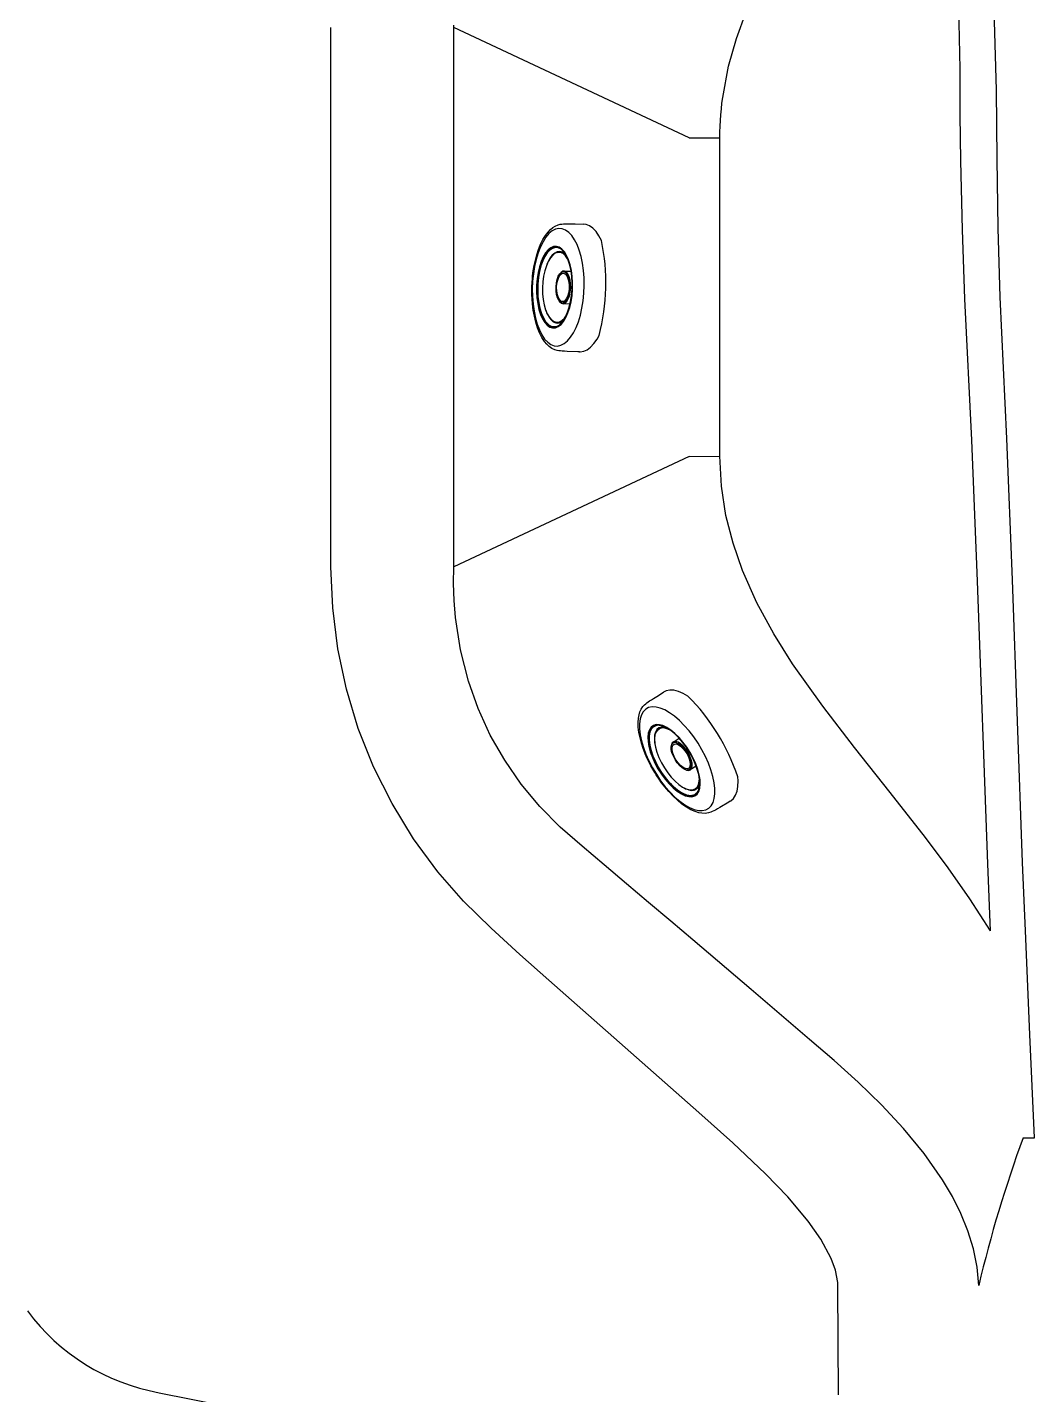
# Model space of a CAD drawing. Extents: x 527 to 611, y 788 to 934.
# Drawn here: x 563.03 to 577.24, y 830.1 to 849.38 of the extents above; entities that cross this region are included whole.
import ezdxf

# ---------------------------------------------------------------- set-up
doc = ezdxf.new("R2010")
doc.units = 0
doc.header["$MEASUREMENT"] = 0
for name, color, linetype in [('1', 4, 'Continuous'), ('BDIM_GREEN', 3, 'Continuous'), ('BDIM_YELLOW', 2, 'Continuous')]:
    doc.layers.add(name, color=color, linetype=linetype)

# ---------------------------------------------------------------- blocks, each defined once
blk = doc.blocks.new('2018 FLAIR')
at = {"layer": '1', "linetype": 'Continuous', "lineweight": 25}
for p, q in [((45.473, 44.455), (42.153, 46.009)), ((45.473, 44.455), (45.906, 44.454)), ((45.473, 39.965), (42.153, 38.411)), ((45.473, 39.965), (45.906, 39.967)), ((47.576, 26.74), (47.569, 28.269))]:
    blk.add_line(p, q, dxfattribs=at)
at = {"layer": '1', "linetype": 'Continuous', "lineweight": 25, "flags": 128}
for points in [[(42.153, 46.009), (42.152, 46.043)], [(45.906, 44.454), (45.907, 44.536), (45.909, 44.618), (45.913, 44.7), (45.919, 44.782), (45.926, 44.864), (45.934, 44.945), (45.945, 45.025), (46.028, 45.468), (46.138, 45.855), (46.278, 46.234), (46.465, 46.647), (46.678, 47.048), (46.912, 47.437), (47.162, 47.819), (47.459, 48.246), (47.763, 48.666), (48.077, 49.094), (48.383, 49.515), (48.684, 49.942), (48.975, 50.375), (49.249, 50.816)], [(49.362, 42.186), (49.326, 43.158), (49.301, 44.13), (49.295, 44.779), (49.295, 45.428), (49.279, 46.076), (49.269, 46.563), (49.266, 47.049), (49.256, 48.022), (49.249, 49.686)], [(49.859, 42.21), (49.859, 42.21), (49.828, 43.182), (49.816, 44.155), (49.805, 45.127), (49.776, 46.099), (49.759, 46.741), (49.755, 47.384), (49.753, 48.027), (49.746, 49.684), (49.746, 49.684)], [(40.421, 38.407), (40.421, 38.919), (40.421, 41.284), (40.421, 43.648), (40.421, 46.013)], [(42.153, 38.411), (42.153, 39.931), (42.153, 41.45), (42.153, 42.97), (42.153, 44.489), (42.153, 46.009)], [(45.906, 39.967), (45.906, 40.22), (45.906, 42.337), (45.906, 44.454)], [(50.213, 33.278), (50.174, 34.242), (50.032, 38.227), (49.953, 40.219), (49.859, 42.21), (49.859, 42.21)], [(49.72, 33.278), (49.682, 34.222), (49.537, 38.205), (49.457, 40.196), (49.362, 42.186)], [(49.72, 33.278), (49.432, 33.729), (49.125, 34.167), (48.805, 34.595), (48.307, 35.229), (47.804, 35.86), (47.355, 36.443), (46.93, 37.043), (46.665, 37.465), (46.426, 37.903), (46.224, 38.358), (46.091, 38.74), (45.991, 39.133), (45.928, 39.548), (45.906, 39.967)], [(47.569, 28.269), (47.567, 28.323), (47.534, 28.495), (47.473, 28.659), (47.327, 28.931), (47.15, 29.184), (46.862, 29.529), (46.551, 29.853), (46.086, 30.292), (45.61, 30.718), (45.13, 31.14), (43.493, 32.584), (43.083, 32.945), (42.678, 33.314), (42.289, 33.698), (41.929, 34.108), (41.586, 34.576), (41.282, 35.072), (41.02, 35.591), (40.805, 36.129), (40.638, 36.684), (40.518, 37.252), (40.446, 37.829), (40.421, 38.407)], [(49.557, 28.279), (49.533, 28.539), (49.481, 28.796), (49.404, 29.049), (49.304, 29.295), (49.184, 29.534), (49.047, 29.766), (48.786, 30.138), (48.497, 30.49), (48.185, 30.824), (47.857, 31.143), (47.517, 31.449), (47.169, 31.748), (46.348, 32.45), (45.524, 33.149), (45.212, 33.414), (44.899, 33.678), (44.587, 33.942), (44.274, 34.207), (43.961, 34.471), (43.653, 34.74), (43.367, 35.031), (43.105, 35.346), (42.872, 35.682), (42.668, 36.038), (42.497, 36.41), (42.36, 36.795), (42.247, 37.24), (42.177, 37.693), (42.158, 37.932), (42.15, 38.172), (42.153, 38.411)], [(50.344, 30.36), (50.275, 31.819), (50.213, 33.278)], [(50.184, 30.36), (50.261, 30.36), (50.344, 30.36)], [(37.996, 26.768), (38.9, 26.587), (39.797, 26.373)]]:
    blk.add_lwpolyline(points, dxfattribs=at)
at = {"layer": '1', "linetype": 'Continuous', "lineweight": 25}
for centre, radius, start, end in [((66.506, 24.307), 17.409, 159.6534, 166.8128), ((38.523, 29.69), 2.969, 216.5883, 259.7818)]:
    blk.add_arc(centre, radius, start, end, dxfattribs=at)
at = {"layer": 'BDIM_GREEN', "linetype": 'Continuous', "lineweight": 25, "flags": 128}
for points in [[(43.477, 41.575), (43.522, 41.543), (43.568, 41.525), (43.616, 41.521), (43.664, 41.532), (43.711, 41.556), (43.757, 41.593), (43.8, 41.644), (43.841, 41.707), (43.878, 41.781), (43.91, 41.864), (43.938, 41.956), (43.96, 42.054), (43.977, 42.158), (43.987, 42.265), (43.992, 42.373), (43.99, 42.481), (43.982, 42.586), (43.968, 42.688), (43.948, 42.784), (43.922, 42.872), (43.892, 42.951), (43.856, 43.02), (43.817, 43.078), (43.775, 43.123), (43.73, 43.155), (43.683, 43.173), (43.636, 43.177), (43.588, 43.167), (43.541, 43.143), (43.495, 43.105), (43.451, 43.054), (43.411, 42.992), (43.374, 42.918), (43.342, 42.834), (43.314, 42.743), (43.292, 42.644), (43.275, 42.541), (43.264, 42.434), (43.26, 42.326), (43.262, 42.218), (43.27, 42.112), (43.284, 42.011), (43.304, 41.915), (43.33, 41.827), (43.36, 41.747), (43.395, 41.678), (43.434, 41.62), (43.477, 41.575)], [(43.47, 41.813), (43.508, 41.788), (43.547, 41.776), (43.587, 41.779), (43.627, 41.795), (43.665, 41.826), (43.701, 41.869), (43.734, 41.924), (43.763, 41.99), (43.787, 42.064), (43.806, 42.146), (43.82, 42.232), (43.827, 42.322), (43.828, 42.412), (43.823, 42.501), (43.812, 42.586), (43.794, 42.665), (43.772, 42.737), (43.744, 42.799), (43.713, 42.85), (43.678, 42.888), (43.64, 42.914), (43.601, 42.925), (43.561, 42.923), (43.521, 42.906), (43.483, 42.876), (43.447, 42.833), (43.414, 42.777), (43.385, 42.712), (43.361, 42.637), (43.342, 42.556), (43.328, 42.469), (43.321, 42.38), (43.32, 42.289), (43.325, 42.201), (43.337, 42.116), (43.354, 42.036), (43.376, 41.965), (43.404, 41.903), (43.435, 41.852), (43.47, 41.813)], [(43.47, 41.822), (43.507, 41.797), (43.546, 41.785), (43.585, 41.788), (43.624, 41.804), (43.662, 41.834), (43.697, 41.877), (43.73, 41.931), (43.758, 41.996), (43.782, 42.069), (43.801, 42.149), (43.814, 42.234), (43.821, 42.322), (43.822, 42.411), (43.817, 42.499), (43.806, 42.582), (43.789, 42.66), (43.767, 42.731), (43.74, 42.792), (43.709, 42.842), (43.674, 42.88), (43.637, 42.905), (43.599, 42.916), (43.559, 42.914), (43.52, 42.897), (43.483, 42.868), (43.447, 42.825), (43.415, 42.771), (43.386, 42.706), (43.363, 42.633), (43.344, 42.553), (43.331, 42.467), (43.323, 42.379), (43.322, 42.29), (43.328, 42.203), (43.339, 42.119), (43.356, 42.041), (43.378, 41.971), (43.405, 41.91), (43.436, 41.86), (43.47, 41.822)], [(43.76, 42.748), (43.758, 42.751), (43.728, 42.794), (43.694, 42.824), (43.658, 42.84), (43.621, 42.842), (43.584, 42.83), (43.549, 42.804), (43.515, 42.765), (43.484, 42.714), (43.458, 42.652), (43.436, 42.582), (43.419, 42.505), (43.409, 42.424), (43.404, 42.341), (43.406, 42.257), (43.414, 42.177), (43.428, 42.101), (43.448, 42.033), (43.472, 41.973), (43.501, 41.925), (43.533, 41.888), (43.533, 41.888)], [(43.673, 42.129), (43.653, 42.141), (43.632, 42.166), (43.615, 42.202), (43.603, 42.248), (43.596, 42.3), (43.595, 42.355), (43.6, 42.41), (43.611, 42.46), (43.627, 42.504), (43.647, 42.537), (43.67, 42.559), (43.68, 42.564)], [(43.647, 42.17), (43.628, 42.201), (43.614, 42.243), (43.605, 42.293), (43.603, 42.347), (43.608, 42.401), (43.619, 42.451), (43.635, 42.493), (43.655, 42.525), (43.678, 42.543), (43.702, 42.547), (43.726, 42.536), (43.746, 42.511), (43.763, 42.474), (43.774, 42.427), (43.78, 42.375), (43.778, 42.32), (43.771, 42.268), (43.757, 42.221), (43.739, 42.184), (43.717, 42.159), (43.693, 42.148), (43.669, 42.151), (43.647, 42.17)], [(43.641, 42.153), (43.649, 42.142), (43.672, 42.123), (43.698, 42.117), (43.723, 42.126), (43.747, 42.148), (43.768, 42.184), (43.785, 42.229), (43.796, 42.282), (43.802, 42.339), (43.801, 42.396), (43.794, 42.45), (43.781, 42.498), (43.763, 42.537), (43.741, 42.563), (43.716, 42.576), (43.691, 42.574), (43.666, 42.558), (43.653, 42.544)], [(45.602, 34.974), (45.657, 34.972), (45.706, 34.982), (45.748, 35.005), (45.782, 35.04), (45.809, 35.086), (45.826, 35.142), (45.835, 35.209), (45.835, 35.283), (45.825, 35.365), (45.807, 35.453), (45.78, 35.545), (45.745, 35.639), (45.702, 35.735), (45.652, 35.83), (45.597, 35.923), (45.536, 36.013), (45.472, 36.097), (45.404, 36.174), (45.335, 36.243), (45.266, 36.303), (45.197, 36.353), (45.129, 36.391), (45.065, 36.418), (45.005, 36.433), (44.95, 36.435), (44.901, 36.425), (44.859, 36.402), (44.824, 36.367), (44.798, 36.321), (44.78, 36.265), (44.772, 36.198), (44.772, 36.124), (44.782, 36.042), (44.8, 35.954), (44.827, 35.862), (44.862, 35.768), (44.905, 35.672), (44.954, 35.577), (45.01, 35.484), (45.07, 35.394), (45.135, 35.31), (45.202, 35.233), (45.271, 35.164), (45.341, 35.104), (45.41, 35.054), (45.477, 35.015), (45.542, 34.989), (45.602, 34.974)], [(45.466, 35.17), (45.512, 35.169), (45.551, 35.181), (45.583, 35.205), (45.607, 35.24), (45.622, 35.287), (45.629, 35.343), (45.626, 35.407), (45.615, 35.477), (45.594, 35.553), (45.566, 35.632), (45.529, 35.712), (45.487, 35.791), (45.438, 35.867), (45.385, 35.938), (45.329, 36.003), (45.272, 36.06), (45.214, 36.108), (45.157, 36.144), (45.102, 36.17), (45.052, 36.183), (45.006, 36.184), (44.967, 36.172), (44.935, 36.148), (44.911, 36.112), (44.896, 36.066), (44.889, 36.01), (44.892, 35.946), (44.904, 35.875), (44.924, 35.8), (44.953, 35.721), (44.989, 35.641), (45.032, 35.562), (45.08, 35.486), (45.133, 35.415), (45.189, 35.35), (45.247, 35.293), (45.305, 35.245), (45.362, 35.208), (45.416, 35.183), (45.466, 35.17)], [(45.462, 35.177), (45.506, 35.176), (45.545, 35.188), (45.576, 35.211), (45.6, 35.246), (45.615, 35.292), (45.622, 35.347), (45.619, 35.41), (45.608, 35.48), (45.587, 35.554), (45.559, 35.632), (45.524, 35.71), (45.481, 35.788), (45.434, 35.863), (45.382, 35.933), (45.327, 35.997), (45.27, 36.053), (45.213, 36.1), (45.157, 36.136), (45.103, 36.161), (45.054, 36.174), (45.009, 36.175), (44.97, 36.163), (44.939, 36.14), (44.915, 36.105), (44.9, 36.059), (44.894, 36.004), (44.896, 35.941), (44.908, 35.871), (44.928, 35.797), (44.956, 35.719), (44.992, 35.641), (45.034, 35.563), (45.081, 35.488), (45.134, 35.418), (45.189, 35.354), (45.245, 35.298), (45.302, 35.251), (45.358, 35.215), (45.412, 35.19), (45.462, 35.177)], [(45.197, 36.111), (45.194, 36.112), (45.145, 36.131), (45.101, 36.138), (45.062, 36.132), (45.03, 36.113), (45.006, 36.083), (44.99, 36.042), (44.983, 35.991), (44.985, 35.931), (44.997, 35.865), (45.017, 35.795), (45.045, 35.721), (45.081, 35.647), (45.123, 35.575), (45.17, 35.506), (45.22, 35.443), (45.273, 35.387), (45.327, 35.341), (45.38, 35.305), (45.431, 35.28), (45.478, 35.267), (45.478, 35.267)], [(45.463, 35.545), (45.44, 35.544), (45.409, 35.553), (45.374, 35.575), (45.339, 35.606), (45.305, 35.646), (45.274, 35.691), (45.249, 35.74), (45.23, 35.788), (45.22, 35.833), (45.218, 35.872), (45.226, 35.903), (45.231, 35.913)], [(45.423, 35.548), (45.436, 35.543), (45.466, 35.539), (45.49, 35.548), (45.507, 35.569), (45.515, 35.602), (45.513, 35.642), (45.502, 35.69), (45.483, 35.74), (45.456, 35.791), (45.424, 35.838), (45.389, 35.88), (45.351, 35.913), (45.315, 35.935), (45.283, 35.945), (45.255, 35.943), (45.234, 35.927), (45.222, 35.9), (45.219, 35.881)], [(45.419, 35.564), (45.386, 35.58), (45.351, 35.608), (45.317, 35.645), (45.286, 35.689), (45.26, 35.737), (45.242, 35.784), (45.232, 35.829), (45.232, 35.866), (45.241, 35.894), (45.259, 35.911), (45.285, 35.914), (45.316, 35.905), (45.35, 35.883), (45.385, 35.85), (45.418, 35.809), (45.447, 35.763), (45.469, 35.715), (45.483, 35.668), (45.488, 35.627), (45.483, 35.594), (45.47, 35.571), (45.448, 35.561), (45.419, 35.564)]]:
    blk.add_lwpolyline(points, dxfattribs=at)
at = {"layer": 'BDIM_GREEN', "linetype": 'Continuous', "lineweight": 25}
for centre, start, end in [((43.697, 42.515), 32.2088, 109.6819), ((45.272, 35.882), 65.3688, 142.8419)]:
    blk.add_arc(centre, 0.0515, start, end, dxfattribs=at)
at = {"layer": 'BDIM_YELLOW', "linetype": 'Continuous', "lineweight": 25}
for p, q in [((43.457, 42.815), (43.484, 42.854)), ((43.707, 42.577), (43.807, 42.575)), ((43.793, 42.113), (43.693, 42.117)), ((43.454, 41.854), (43.429, 41.895)), ((43.549, 41.876), (43.556, 41.869)), ((43.556, 41.869), (43.586, 41.849)), ((44.908, 36.001), (44.909, 36.049)), ((45.247, 35.938), (45.332, 35.992)), ((45.573, 35.597), (45.487, 35.546)), ((45.43, 35.195), (45.387, 35.215)), ((45.497, 35.265), (45.508, 35.264)), ((45.508, 35.264), (45.543, 35.262))]:
    blk.add_line(p, q, dxfattribs=at)
at = {"layer": 'BDIM_YELLOW', "linetype": 'Continuous', "lineweight": 25, "flags": 128}
for points in [[(43.255, 42.36), (43.261, 42.467), (43.265, 42.511), (43.274, 42.582), (43.286, 42.656), (43.303, 42.732), (43.323, 42.808), (43.348, 42.883), (43.377, 42.955), (43.409, 43.021), (43.445, 43.079), (43.482, 43.128), (43.515, 43.162), (43.548, 43.19), (43.584, 43.212), (43.623, 43.229), (43.655, 43.238), (43.678, 43.241), (43.701, 43.243), (43.722, 43.244), (43.746, 43.244), (43.775, 43.244), (43.813, 43.244), (43.864, 43.243), (43.978, 43.24)], [(44.236, 43.007), (44.2, 43.075), (44.159, 43.134), (44.115, 43.181), (44.068, 43.215), (44.019, 43.235), (43.978, 43.24)], [(43.447, 42.826), (43.417, 42.775), (43.388, 42.71), (43.364, 42.636), (43.345, 42.554), (43.331, 42.468), (43.324, 42.379), (43.323, 42.29), (43.328, 42.201), (43.339, 42.117), (43.356, 42.038), (43.379, 41.967), (43.406, 41.906), (43.418, 41.884)], [(43.673, 42.881), (43.665, 42.887), (43.627, 42.905), (43.587, 42.909), (43.547, 42.898), (43.509, 42.873), (43.472, 42.835), (43.438, 42.784), (43.408, 42.722), (43.382, 42.65), (43.362, 42.57), (43.347, 42.485), (43.338, 42.396), (43.336, 42.307), (43.34, 42.218), (43.351, 42.132), (43.367, 42.053), (43.389, 41.981), (43.416, 41.918), (43.447, 41.867), (43.482, 41.829)], [(43.727, 42.815), (43.72, 42.821), (43.685, 42.845), (43.649, 42.854), (43.612, 42.85), (43.576, 42.832), (43.541, 42.801), (43.508, 42.758), (43.479, 42.704), (43.465, 42.671)], [(43.516, 42.895), (43.511, 42.888), (43.484, 42.854)], [(43.616, 42.851), (43.594, 42.839), (43.577, 42.826)], [(43.683, 42.846), (43.652, 42.846), (43.631, 42.841)], [(43.737, 42.797), (43.708, 42.822), (43.692, 42.831)], [(43.741, 42.543), (43.76, 42.512), (43.775, 42.47), (43.785, 42.421), (43.789, 42.367), (43.787, 42.312), (43.778, 42.259), (43.765, 42.212), (43.747, 42.173), (43.725, 42.145), (43.701, 42.13), (43.689, 42.127)], [(43.924, 41.438), (43.902, 41.439), (43.752, 41.445), (43.713, 41.447), (43.683, 41.449), (43.657, 41.451), (43.632, 41.454), (43.609, 41.459), (43.577, 41.468), (43.535, 41.488), (43.497, 41.515), (43.464, 41.546), (43.43, 41.587), (43.395, 41.642), (43.363, 41.706), (43.334, 41.778), (43.309, 41.857), (43.289, 41.941), (43.273, 42.028), (43.263, 42.114), (43.257, 42.186), (43.254, 42.247), (43.254, 42.32), (43.255, 42.36)], [(43.689, 42.127), (43.677, 42.128), (43.673, 42.129)], [(43.454, 41.854), (43.475, 41.822), (43.483, 41.811)], [(43.533, 41.888), (43.568, 41.865), (43.605, 41.856), (43.642, 41.861), (43.678, 41.88), (43.713, 41.913), (43.735, 41.943)], [(43.606, 41.856), (43.636, 41.85), (43.653, 41.85)], [(43.924, 41.438), (43.936, 41.438), (43.986, 41.447), (44.035, 41.469), (44.083, 41.506), (44.13, 41.555), (44.173, 41.617), (44.203, 41.671)], [(44.986, 35.51), (44.933, 35.602), (44.913, 35.641), (44.881, 35.706), (44.852, 35.774), (44.823, 35.847), (44.799, 35.922), (44.779, 35.998), (44.764, 36.074), (44.755, 36.147), (44.753, 36.216), (44.757, 36.277), (44.766, 36.323), (44.778, 36.364), (44.796, 36.403), (44.82, 36.439), (44.841, 36.463), (44.859, 36.479), (44.877, 36.493), (44.895, 36.505), (44.914, 36.519), (44.939, 36.534), (44.971, 36.555), (45.014, 36.582), (45.111, 36.642)], [(45.455, 36.588), (45.387, 36.625), (45.32, 36.653), (45.258, 36.668), (45.2, 36.67), (45.148, 36.66), (45.111, 36.642)], [(45.052, 36.174), (45.042, 36.175), (45, 36.169), (44.965, 36.151), (44.938, 36.12), (44.919, 36.078), (44.909, 36.026), (44.908, 35.964), (44.917, 35.896), (44.935, 35.822), (44.961, 35.744), (44.996, 35.665), (45.037, 35.586), (45.084, 35.509), (45.136, 35.437), (45.191, 35.371), (45.249, 35.314), (45.307, 35.266), (45.363, 35.228), (45.418, 35.202), (45.468, 35.189)], [(44.913, 36.1), (44.912, 36.092), (44.909, 36.049)], [(45.133, 36.149), (45.124, 36.15), (45.082, 36.151), (45.046, 36.139), (45.018, 36.115), (44.997, 36.08), (44.985, 36.035), (44.981, 35.981), (44.986, 35.92), (44.993, 35.885)], [(45.02, 36.118), (45.009, 36.096), (45.002, 36.076)], [(45.08, 36.15), (45.053, 36.134), (45.038, 36.118)], [(45.151, 36.139), (45.113, 36.144), (45.096, 36.143)], [(44.893, 36.005), (44.895, 35.945), (44.907, 35.875), (44.927, 35.8), (44.956, 35.721), (44.992, 35.642), (45.034, 35.564), (45.082, 35.488), (45.135, 35.417), (45.191, 35.352), (45.248, 35.296), (45.306, 35.248), (45.362, 35.212), (45.384, 35.2)], [(45.294, 35.928), (45.327, 35.913), (45.362, 35.886), (45.397, 35.85), (45.43, 35.807), (45.458, 35.76), (45.48, 35.711), (45.495, 35.664), (45.501, 35.622), (45.498, 35.586), (45.486, 35.561), (45.478, 35.552)], [(46.051, 35.104), (46.032, 35.093), (45.903, 35.016), (45.87, 34.996), (45.844, 34.981), (45.821, 34.969), (45.798, 34.958), (45.777, 34.949), (45.745, 34.939), (45.699, 34.933), (45.651, 34.935), (45.607, 34.943), (45.556, 34.959), (45.497, 34.985), (45.435, 35.021), (45.371, 35.065), (45.307, 35.118), (45.245, 35.177), (45.184, 35.242), (45.128, 35.308), (45.084, 35.365), (45.049, 35.414), (45.008, 35.476), (44.986, 35.51)], [(45.478, 35.552), (45.467, 35.546), (45.463, 35.545)], [(45.478, 35.267), (45.52, 35.267), (45.555, 35.279), (45.584, 35.304), (45.604, 35.339), (45.615, 35.386), (45.617, 35.423)], [(45.556, 35.28), (45.585, 35.291), (45.599, 35.3)], [(46.051, 35.104), (46.061, 35.11), (46.098, 35.145), (46.127, 35.191), (46.148, 35.248), (46.159, 35.314), (46.162, 35.39), (46.158, 35.451)], [(45.43, 35.195), (45.466, 35.179), (45.478, 35.175)]]:
    blk.add_lwpolyline(points, dxfattribs=at)
at = {"layer": 'BDIM_YELLOW'}
for centre, start, end in [((41.395, 42.409), 345.2686, 11.8818), ((43.403, 34.533), 18.4286, 45.0418)]:
    blk.add_arc(centre, 2.903, start, end, dxfattribs=at)
at = {"layer": 'BDIM_YELLOW', "linetype": 'Continuous', "lineweight": 25}
for centre, radius, start, end in [((44.199, 42.426), 0.85, 151.4085, 170.0775), ((43.648, 42.741), 0.0998, 63.7175, 110.0161), ((43.654, 42.856), 0.0133, 269.1872, 332.3856), ((44.197, 42.238), 0.853, 186.4748, 205.0761), ((43.812, 42.141), 0.38, 195.7576, 223.9642), ((43.569, 41.918), 0.124, 225.6205, 304.7659), ((43.618, 41.961), 0.116, 226.6338, 313.995), ((43.618, 41.985), 0.129, 271.7818, 315.7354), ((45.108, 36.044), 0.0998, 96.8775, 143.1761), ((45.05, 36.143), 0.0133, 302.3472, 5.5456), ((45.741, 36.082), 0.85, 184.5685, 203.2375), ((45.842, 35.923), 0.853, 219.6348, 238.2361), ((45.573, 35.63), 0.38, 228.9176, 257.1242), ((45.509, 35.374), 0.116, 259.7938, 347.1549), ((45.495, 35.394), 0.129, 304.9418, 348.8954), ((45.492, 35.311), 0.124, 258.7805, 337.9259)]:
    blk.add_arc(centre, radius, start, end, dxfattribs=at)

msp = doc.modelspace()

# ---------------------------------------------------------------- block references
at = {"layer": '1'}
msp.add_blockref('2018 FLAIR', (526.895, 803.362), dxfattribs=at)

doc.saveas('drawing.dxf')
